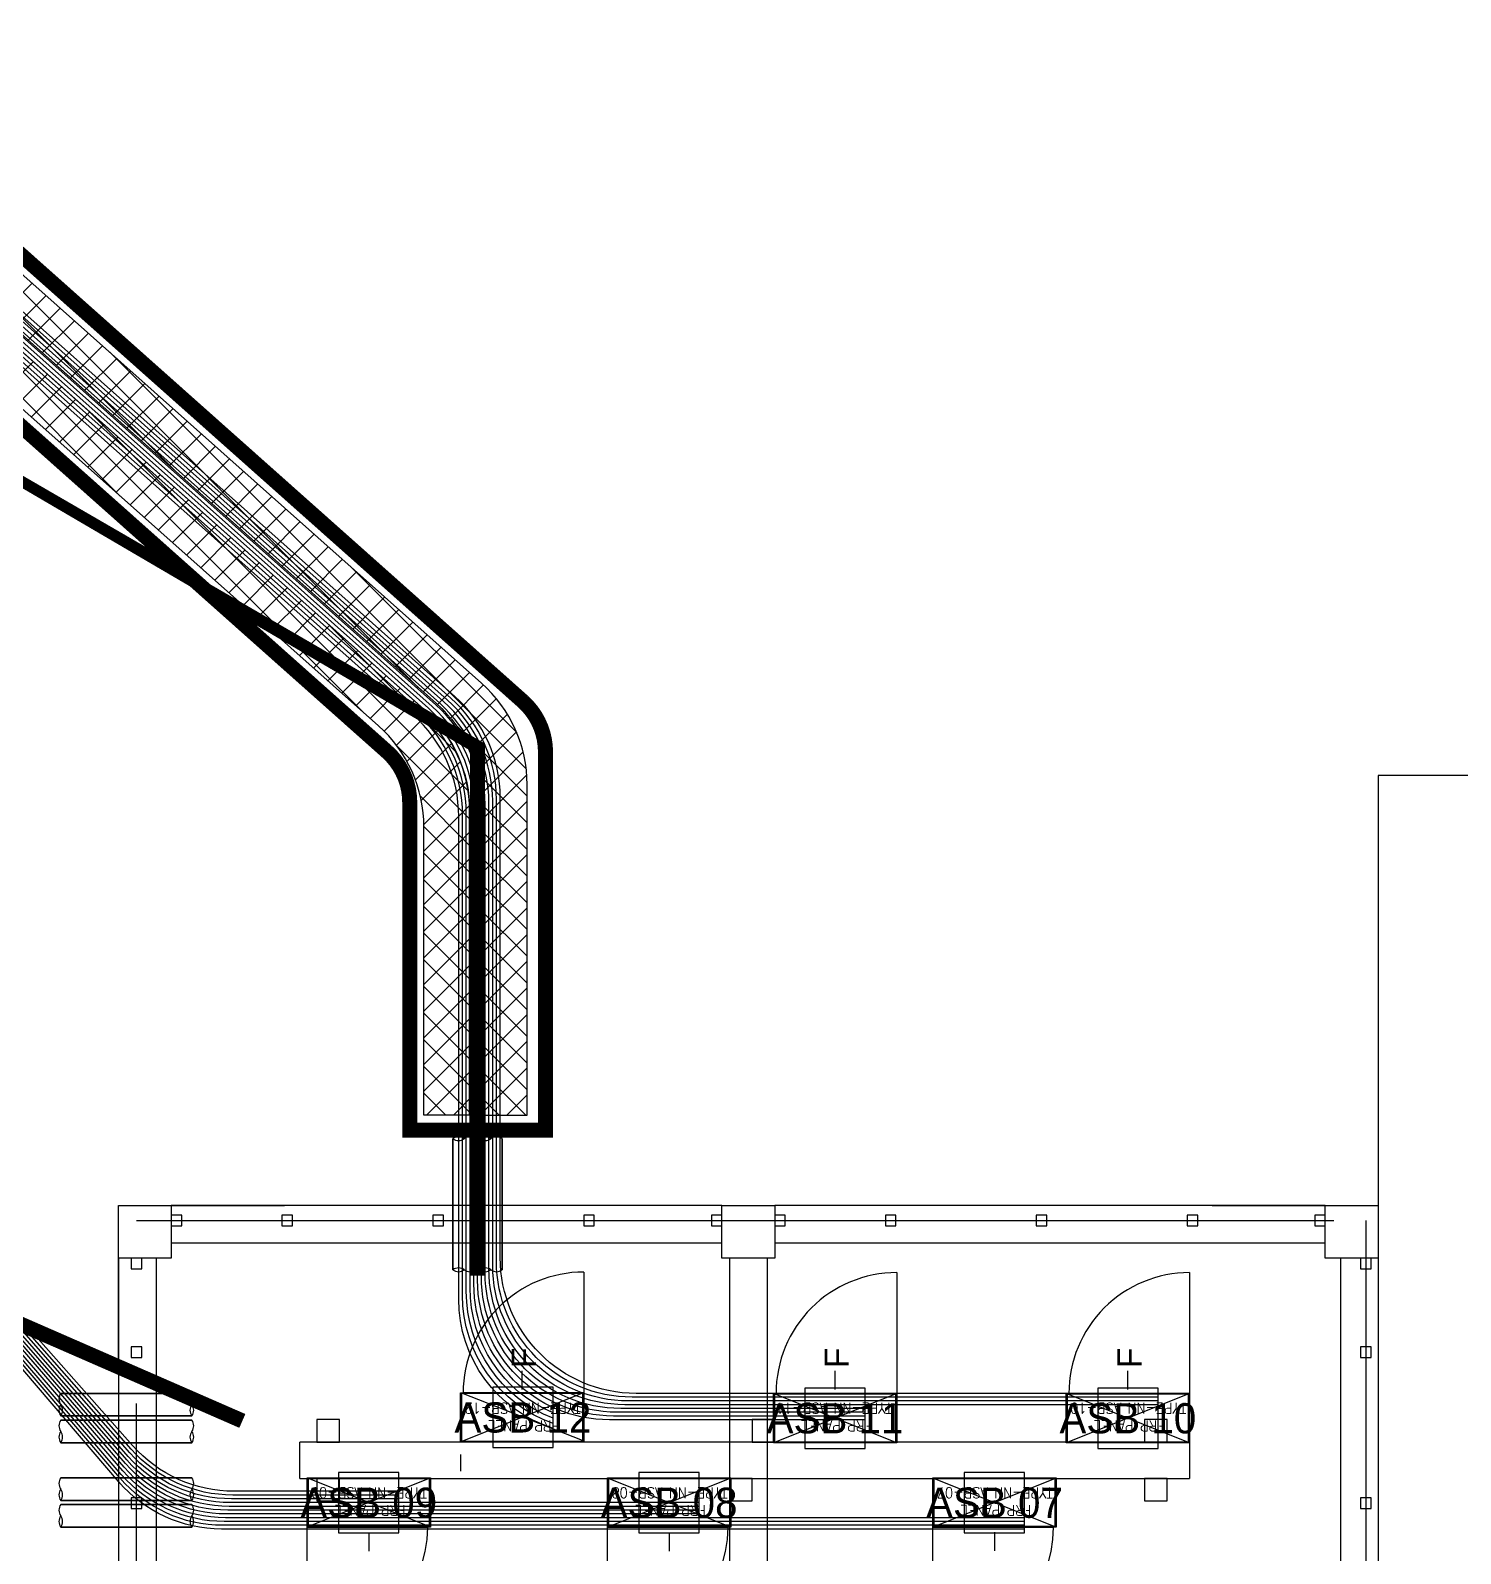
# Model space of a CAD drawing. Header units: metres. Extents: x 532250 to 532639, y 2673852 to 2674172.
# Drawn here: x 532432.44 to 532441.92, y 2674046.39 to 2674056.49 of the extents above; entities that cross this region are included whole.
import ezdxf
from ezdxf.enums import TextEntityAlignment as Align

# ---------------------------------------------------------------- set-up
doc = ezdxf.new("R2010")
doc.units = ezdxf.units.M
doc.header["$MEASUREMENT"] = 0
for name, pattern in [('DASHED', [0.75, 0.5, -0.25]), ('DASHED2', [0.375, 0.25, -0.125]), ('HIDDEN', [0.375, 0.25, -0.125]), ('PHANTOM', [63.50000000000001, 31.75, -6.35, 6.35, -6.35, 6.35, -6.35])]:
    doc.linetypes.add(name, pattern=pattern)
for name, color, linetype in [('1', 5, 'Continuous'), ('300mm Hume Pipe', 74, 'Continuous'), ('Excavation', 7, 'Continuous'), ('IDT', 7, 'Continuous'), ('LT Cable(AG) INV to LT Panel BL-04', 2, 'Continuous'), ('Trench (AC)-BL04', 14, 'Continuous')]:
    doc.layers.add(name, color=color, linetype=linetype)
doc.styles.add('Arial', font='arial.ttf')
doc.styles.add('RomanS', font='romans.shx')
doc.styles.get("Standard").update_dxf_attribs({"font": 'Adani Regular.ttf'})
doc.linetypes.add('FOUNDATION LAYOUT$0$FENCELINE1', pattern='A,6.35,-2.54,[133,ltypeshp.shx,S=2.54,R=0,X=-2.54,Y=0],-2.54,25.4', length=36.83)

# ---------------------------------------------------------------- blocks, each defined once
blk = doc.blocks.new('IDT')
at = {"layer": 'IDT', "color": 8, "linetype": 'PHANTOM', "ltscale": 0.25}
for p, q in [((33.78305947702646, 18.31032447560767), (33.78305947702646, 9.160324475607581)), ((25.63305947702636, 9.160324475607581), (25.63305947702636, 16.03532447560758)), ((33.78305947702646, 9.160324475607581), (25.63305947702636, 9.160324475607581))]:
    blk.add_line(p, q, dxfattribs=at)
at = {"layer": 'IDT', "color": 8}
for p, q in [((25.55203310577579, 9.410145771028397), (25.55203310577579, 12.06014577102826)), ((25.80203310577579, 9.410145771028397), (25.80203310577579, 12.06014577102826)), ((29.60203310577552, 9.410145771028397), (29.60203310577552, 12.06014577102826)), ((29.85203310577552, 9.410145771028397), (29.85203310577552, 12.06014577102826)), ((33.6520331057757, 9.410145771028397), (33.6520331057757, 12.06014577102826)), ((33.9020331057757, 9.410145771028397), (33.9020331057757, 12.06014577102826)), ((27.68603310577581, 11.1931585117926), (28.50403310577556, 11.1931585117926)), ((27.68603310577581, 10.86615851179261), (27.68603310577581, 11.1931585117926)), ((27.69503310577582, 10.86965851179264), (27.69503310577582, 11.18965851179257)), ((27.69503310577582, 11.18965851179257), (28.49503310577555, 11.18965851179257)), ((28.49503310577555, 11.18965851179257), (27.69503310577582, 10.86965851179264)), ((28.49503310577555, 10.86965851179264), (27.69503310577582, 11.18965851179257)), ((28.49503310577555, 11.18965851179257), (28.49503310577555, 10.86965851179264)), ((28.50403310577556, 11.1931585117926), (28.50403310577556, 10.86615851179261)), ((29.8430331057755, 11.19316355596482), (30.66103310577572, 11.19316355596482)), ((29.8430331057755, 10.86616355596482), (29.8430331057755, 11.19316355596482)), ((29.85203310577552, 10.86966355596462), (29.85203310577552, 11.18966355596478)), ((29.85203310577552, 11.18966355596478), (30.6520331057757, 11.18966355596478)), ((30.6520331057757, 11.18966355596478), (29.85203310577552, 10.86966355596462)), ((30.6520331057757, 10.86966355596462), (29.85203310577552, 11.18966355596478)), ((30.6520331057757, 11.18966355596478), (30.6520331057757, 10.86966355596462)), ((30.66103310577572, 11.19316355596482), (30.66103310577572, 10.86616355596482)), ((31.83392632624444, 11.19316355596482), (32.65192632624419, 11.19316355596482)), ((31.83392632624444, 10.86616355596482), (31.83392632624444, 11.19316355596482)), ((31.84292632624445, 10.86966355596462), (31.84292632624445, 11.18966355596478)), ((31.84292632624445, 11.18966355596478), (32.64292632624418, 11.18966355596478)), ((31.84292632624445, 10.86966355596462), (32.64292632624418, 11.18966355596478)), ((31.84292632624445, 11.18966355596478), (32.64292632624418, 10.86966355596485)), ((32.64292632624418, 11.18966355596478), (32.64292632624418, 10.86966355596485)), ((32.65192632624419, 11.19316355596482), (32.65192632624419, 10.86616355596482)), ((25.59805947702651, 11.06854747735485), (25.59805947702651, 10.99854747735469)), ((25.66805947702622, 11.06854747735485), (25.59805947702651, 11.06854747735485)), ((25.66805947702622, 10.99854747735469), (25.66805947702622, 11.06854747735485)), ((26.95103310577568, 11.01965851179273), (26.95103310577568, 10.86965851179264)), ((27.10103310577577, 11.01965851179273), (26.95103310577568, 11.01965851179273)), ((27.10103310577577, 10.86965851179264), (27.10103310577577, 11.01965851179273)), ((29.70203310577588, 11.01965851179273), (29.70203310577588, 10.86965851179264)), ((29.85203310577597, 11.01965851179273), (29.70203310577588, 11.01965851179273)), ((29.85203310577597, 10.86965851179264), (29.85203310577597, 11.01965851179273)), ((32.4369263262445, 11.0196585117925), (32.4369263262445, 10.86965851179264)), ((32.58692632624414, 11.0196585117925), (32.4369263262445, 11.0196585117925)), ((32.58692632624414, 10.86965851179264), (32.58692632624414, 11.0196585117925)), ((33.7480594770266, 11.06854747735485), (33.7480594770266, 10.99854747735469)), ((33.81805947702631, 11.06854747735485), (33.7480594770266, 11.06854747735485)), ((33.81805947702631, 10.99854747735469), (33.81805947702631, 11.06854747735485)), ((25.59805947702651, 10.99854747735469), (25.66805947702622, 10.99854747735469)), ((33.7480594770266, 10.99854747735469), (33.81805947702631, 10.99854747735469)), ((32.69924909500176, 10.86966355596462), (26.80203310577579, 10.86965851179286)), ((26.95103310577568, 10.86965851179264), (27.10103310577577, 10.86965851179264)), ((28.50403310577556, 10.86615851179261), (27.68603310577581, 10.86615851179261)), ((28.49503310577555, 10.86965851179264), (27.69503310577582, 10.86965851179264)), ((29.70203310577588, 10.86965851179264), (29.85203310577597, 10.86965851179264)), ((30.66103310577572, 10.86616355596482), (29.8430331057755, 10.86616355596482)), ((30.6520331057757, 10.86966355596462), (29.85203310577552, 10.86966355596462)), ((31.63518662643108, 10.71242244929829), (31.63518662643108, 10.8226436008905)), ((32.65192632624419, 10.86616355596482), (31.83392632624444, 10.86616355596482)), ((32.64292632624418, 10.86966355596485), (31.84292632624445, 10.86966355596462)), ((32.4369263262445, 10.86965851179264), (32.58692632624414, 10.86965851179264)), ((32.69925243467858, 10.86966355596758), (32.69925243467858, 10.62966355685978)), ((26.80203310577579, 10.6331585126876), (27.62003310577555, 10.6331585126876)), ((26.80203310577579, 10.3061585126876), (26.80203310577579, 10.6331585126876)), ((26.80203310577579, 10.62966355685978), (32.69924909500176, 10.62966355685978)), ((26.81103310577581, 10.30965851268763), (26.81103310577581, 10.62965851268757)), ((26.81103310577581, 10.62965851268757), (27.61103310577553, 10.62965851268757)), ((27.61103310577553, 10.62965851268757), (26.81103310577581, 10.30965851268763)), ((27.61103310577553, 10.30965851268763), (26.81103310577581, 10.62965851268757)), ((26.95103310577568, 10.62965851268757), (26.95103310577568, 10.6296585126878)), ((26.95103310577568, 10.62965851268757), (26.95103310577568, 10.47965851268748)), ((27.10103310577577, 10.62965851268757), (26.95103310577568, 10.62965851268757)), ((27.10103310577577, 10.47965851268748), (27.10103310577577, 10.62965851268757)), ((27.61103310577553, 10.62965851268757), (27.61103310577553, 10.30965851268763)), ((27.62003310577555, 10.6331585126876), (27.62003310577555, 10.3061585126876)), ((28.7430331057756, 10.6331585126876), (29.56103310577581, 10.6331585126876)), ((28.7430331057756, 10.3061585126876), (28.7430331057756, 10.6331585126876)), ((28.75203310577561, 10.30965851268763), (28.75203310577561, 10.62965851268757)), ((28.75203310577561, 10.62965851268757), (29.55203310577579, 10.62965851268757)), ((29.55203310577579, 10.62965851268757), (28.75203310577561, 10.30965851268763)), ((29.55203310577579, 10.30965851268763), (28.75203310577561, 10.62965851268757)), ((29.55203310577579, 10.62965851268757), (29.55203310577579, 10.30965851268763)), ((29.55203310577579, 10.62965851268757), (29.55203310577579, 10.47965851268748)), ((29.70203310577588, 10.62965851268757), (29.55203310577579, 10.62965851268757)), ((29.56103310577581, 10.6331585126876), (29.56103310577581, 10.3061585126876)), ((29.70203310577588, 10.47965851268748), (29.70203310577588, 10.62965851268757)), ((30.81703310577566, 10.62928158855436), (31.63503310577542, 10.62928158855436)), ((30.81703310577566, 10.30228158855437), (30.81703310577566, 10.62928158855436)), ((30.82603310577568, 10.3057815885544), (30.82603310577568, 10.62578158855433)), ((30.82603310577568, 10.62578158855433), (31.62603310577586, 10.62578158855433)), ((30.82603310577568, 10.3057815885544), (31.62603310577586, 10.62578158855433)), ((30.82603310577568, 10.61801765194389), (31.62603310577586, 10.3057815885544)), ((31.62603310577586, 10.62578158855433), (31.62603310577586, 10.3057815885544)), ((31.63503310577542, 10.62928158855436), (31.63503310577542, 10.30228158855437)), ((32.4369263262445, 10.62965851268757), (32.4369263262445, 10.47965851268748)), ((32.58692632624414, 10.62965851268757), (32.4369263262445, 10.62965851268757)), ((32.58692632624414, 10.47965851268748), (32.58692632624414, 10.62965851268757)), ((26.95103310577568, 10.47965851268748), (27.10103310577577, 10.47965851268748)), ((29.55203310577579, 10.47965851268748), (29.70203310577588, 10.47965851268748)), ((32.4369263262445, 10.47965851268748), (32.58692632624414, 10.47965851268748)), ((27.62003310577555, 10.3061585126876), (26.80203310577579, 10.3061585126876)), ((27.61103310577553, 10.30965851268763), (26.81103310577581, 10.30965851268763)), ((29.56103310577581, 10.3061585126876), (28.7430331057756, 10.3061585126876)), ((29.55203310577579, 10.30965851268763), (28.75203310577561, 10.30965851268763)), ((31.63503310577542, 10.30228158855437), (30.81703310577566, 10.30228158855437)), ((31.62603310577586, 10.3057815885544), (30.82603310577568, 10.3057815885544)), ((25.59805947702651, 10.06854747735485), (25.59805947702651, 9.998547477354691)), ((25.66805947702622, 10.06854747735485), (25.59805947702651, 10.06854747735485)), ((25.59805947702651, 9.998547477354691), (25.66805947702622, 9.998547477354691)), ((25.66805947702622, 9.998547477354691), (25.66805947702622, 10.06854747735485)), ((33.7480594770266, 10.06854747735485), (33.7480594770266, 9.998547477354691)), ((33.81805947702631, 10.06854747735485), (33.7480594770266, 10.06854747735485)), ((33.7480594770266, 9.998547477354691), (33.81805947702631, 9.998547477354691)), ((33.81805947702631, 9.998547477354691), (33.81805947702631, 10.06854747735485)), ((25.55203310577579, 9.06014577102826), (25.55203310577579, 9.410145771028397)), ((25.55203310577579, 9.410145771028397), (25.9020331057757, 9.410145771028397)), ((25.59805947702651, 9.480145771028333), (25.59805947702651, 9.410145771028397)), ((25.66805947702622, 9.480145771028333), (25.59805947702651, 9.480145771028333)), ((25.59805947702651, 9.410145771028397), (25.66805947702622, 9.410145771028397)), ((25.66805947702622, 9.410145771028397), (25.66805947702622, 9.480145771028333)), ((25.9020331057757, 9.410145771028397), (25.9020331057757, 9.06014577102826)), ((29.55203310577579, 9.06014577102826), (29.55203310577579, 9.410145771028397)), ((29.55203310577579, 9.410145771028397), (29.9020331057757, 9.410145771028397)), ((29.9020331057757, 9.410145771028397), (29.9020331057757, 9.06014577102826)), ((33.55203310577579, 9.06014577102826), (33.55203310577579, 9.410145771028397)), ((33.55203310577579, 9.410145771028397), (33.9020331057757, 9.410145771028397)), ((33.7480594770266, 9.480145771028333), (33.7480594770266, 9.410145771028397)), ((33.81805947702631, 9.480145771028333), (33.7480594770266, 9.480145771028333)), ((33.7480594770266, 9.410145771028397), (33.81805947702631, 9.410145771028397)), ((33.81805947702631, 9.410145771028397), (33.81805947702631, 9.480145771028333)), ((33.9020331057757, 9.410145771028397), (33.9020331057757, 9.06014577102826)), ((25.9020331057757, 9.31014577102826), (29.55203310577579, 9.31014577102826)), ((29.9020331057757, 9.31014577102826), (33.55203310577579, 9.31014577102826)), ((25.9020331057757, 9.195324475607663), (25.9020331057757, 9.1253244756075)), ((25.97203310577586, 9.195324475607663), (25.9020331057757, 9.195324475607663)), ((25.97203310577586, 9.1253244756075), (25.97203310577586, 9.195324475607663)), ((26.7480594770266, 9.195324475607663), (26.7480594770266, 9.1253244756075)), ((26.81805947702631, 9.195324475607663), (26.7480594770266, 9.195324475607663)), ((26.81805947702631, 9.1253244756075), (26.81805947702631, 9.195324475607663)), ((27.7480594770266, 9.195324475607663), (27.7480594770266, 9.1253244756075)), ((27.81805947702631, 9.195324475607663), (27.7480594770266, 9.195324475607663)), ((27.81805947702631, 9.1253244756075), (27.81805947702631, 9.195324475607663)), ((28.7480594770266, 9.195324475607663), (28.7480594770266, 9.1253244756075)), ((28.81805947702631, 9.195324475607663), (28.7480594770266, 9.195324475607663)), ((28.81805947702631, 9.1253244756075), (28.81805947702631, 9.195324475607663)), ((29.48220577756118, 9.195324475607663), (29.48220577756118, 9.1253244756075)), ((29.55220577756089, 9.195324475607663), (29.48220577756118, 9.195324475607663)), ((29.55220577756089, 9.1253244756075), (29.55220577756089, 9.195324475607663)), ((29.9020331057757, 9.195324475607663), (29.9020331057757, 9.1253244756075)), ((29.97203310577586, 9.195324475607663), (29.9020331057757, 9.195324475607663)), ((29.97203310577586, 9.1253244756075), (29.97203310577586, 9.195324475607663)), ((30.7480594770266, 9.195324475607663), (30.7480594770266, 9.1253244756075)), ((30.81805947702631, 9.195324475607663), (30.7480594770266, 9.195324475607663)), ((30.81805947702631, 9.1253244756075), (30.81805947702631, 9.195324475607663)), ((31.7480594770266, 9.195324475607663), (31.7480594770266, 9.1253244756075)), ((31.81805947702631, 9.195324475607663), (31.7480594770266, 9.195324475607663)), ((31.81805947702631, 9.1253244756075), (31.81805947702631, 9.195324475607663)), ((32.7480594770266, 9.195324475607663), (32.7480594770266, 9.1253244756075)), ((32.81805947702631, 9.195324475607663), (32.7480594770266, 9.195324475607663)), ((32.81805947702631, 9.1253244756075), (32.81805947702631, 9.195324475607663)), ((33.48203310577563, 9.195324475607663), (33.48203310577563, 9.1253244756075)), ((33.55203310577579, 9.195324475607663), (33.48203310577563, 9.195324475607663)), ((33.55203310577579, 9.1253244756075), (33.55203310577579, 9.195324475607663)), ((25.9020331057757, 9.1253244756075), (25.97203310577586, 9.1253244756075)), ((26.7480594770266, 9.1253244756075), (26.81805947702631, 9.1253244756075)), ((27.7480594770266, 9.1253244756075), (27.81805947702631, 9.1253244756075)), ((28.7480594770266, 9.1253244756075), (28.81805947702631, 9.1253244756075)), ((29.48220577756118, 9.1253244756075), (29.55220577756089, 9.1253244756075)), ((29.9020331057757, 9.1253244756075), (29.97203310577586, 9.1253244756075)), ((30.7480594770266, 9.1253244756075), (30.81805947702631, 9.1253244756075)), ((31.7480594770266, 9.1253244756075), (31.81805947702631, 9.1253244756075)), ((32.7480594770266, 9.1253244756075), (32.81805947702631, 9.1253244756075)), ((33.48203310577563, 9.1253244756075), (33.55203310577579, 9.1253244756075)), ((25.9020331057757, 9.06014577102826), (25.55203310577579, 9.06014577102826)), ((25.9020331057757, 9.06014577102826), (29.55203310577579, 9.06014577102826)), ((29.9020331057757, 9.06014577102826), (29.55203310577579, 9.06014577102826)), ((29.9020331057757, 9.06014577102826), (33.55203310577579, 9.06014577102826)), ((33.9020331057757, 9.06014577102826), (33.55203310577579, 9.06014577102826))]:
    blk.add_line(p, q, dxfattribs=at)
at = {"layer": 'IDT', "color": 8, "linetype": 'DASHED', "ltscale": 5}
for p, q in [((28.50403310577556, 11.99315851179233), (28.50403310577556, 11.1931585117926)), ((30.66103310577617, 11.99316355596432), (30.66103310577617, 11.19316355596482)), ((32.65192632624419, 11.99316355596454), (32.65192632624419, 11.19316355596482)), ((28.46019748933739, 11.1931585117926), (27.70403310577584, 11.1931585117926)), ((28.50403310577556, 11.1931585117926), (28.46019748933739, 11.1931585117926)), ((30.61719748933754, 11.19316355596482), (29.86103310577644, 11.19316355596482)), ((30.66103310577617, 11.19316355596482), (30.61719748933754, 11.19316355596482)), ((32.60809070980602, 11.19316355596482), (31.85192632624447, 11.19316355596482)), ((32.65192632624419, 11.19316355596482), (32.60809070980602, 11.19316355596482)), ((26.80203310577579, 9.506158512688103), (26.80203310577579, 10.3061585126876)), ((26.80203310577579, 10.3061585126876), (26.84586872221396, 10.3061585126876)), ((26.84586872221396, 10.3061585126876), (27.60203310577552, 10.3061585126876)), ((28.7430331057756, 9.506158512688103), (28.7430331057756, 10.3061585126876)), ((28.7430331057756, 10.3061585126876), (28.78686872221377, 10.3061585126876)), ((28.78686872221377, 10.3061585126876), (29.54303310577532, 10.3061585126876)), ((30.81703310577566, 9.502281588554638), (30.81703310577566, 10.30228158855437)), ((30.81703310577566, 10.30228158855437), (30.86086872221384, 10.30228158855437)), ((30.86086872221384, 10.30228158855437), (31.61703310577539, 10.30228158855437))]:
    blk.add_line(p, q, dxfattribs=at)
at = {"layer": 'IDT', "color": 7}
for p, q in [((28.09503310577546, 11.27669120714529), (28.09503310577546, 11.34921367546428)), ((30.25203310577561, 11.28019625131731), (30.25203310577561, 11.35271871963653)), ((32.24292632624409, 11.28019625131731), (32.24292632624409, 11.35271871963653)), ((28.09503310577546, 11.22553543595552), (28.09503310577546, 11.27669120714529)), ((30.25203310577561, 11.22904048012754), (30.25203310577561, 11.28019625131731)), ((32.24292632624409, 11.22904048012776), (32.24292632624409, 11.28019625131731)), ((27.68603310577581, 11.1931585117926), (28.50403310577556, 11.1931585117926)), ((27.68603310577581, 10.86615851179261), (27.68603310577581, 11.1931585117926)), ((28.50403310577556, 11.1931585117926), (28.50403310577556, 10.86615851179261)), ((29.8430331057755, 11.19316355596482), (30.66103310577572, 11.19316355596482)), ((29.8430331057755, 10.86616355596482), (29.8430331057755, 11.19316355596482)), ((30.66103310577572, 11.19316355596482), (30.66103310577572, 10.86616355596482)), ((31.83392632624444, 11.19316355596482), (32.65192632624419, 11.19316355596482)), ((31.83392632624444, 10.86616355596482), (31.83392632624444, 11.19316355596482)), ((32.65192632624419, 11.19316355596482), (32.65192632624419, 10.86616355596482)), ((28.50403310577556, 10.86615851179261), (27.68603310577581, 10.86615851179261)), ((30.66103310577572, 10.86616355596482), (29.8430331057755, 10.86616355596482)), ((32.65192632624419, 10.86616355596482), (31.83392632624444, 10.86616355596482)), ((26.80203310577579, 10.6331585126876), (27.62003310577555, 10.6331585126876)), ((26.80203310577579, 10.3061585126876), (26.80203310577579, 10.6331585126876)), ((27.62003310577555, 10.6331585126876), (27.62003310577555, 10.3061585126876)), ((28.7430331057756, 10.6331585126876), (29.56103310577581, 10.6331585126876)), ((28.7430331057756, 10.3061585126876), (28.7430331057756, 10.6331585126876)), ((29.56103310577581, 10.6331585126876), (29.56103310577581, 10.3061585126876)), ((30.81703310577566, 10.62928158855436), (31.63503310577542, 10.62928158855436)), ((30.81703310577566, 10.30228158855437), (30.81703310577566, 10.62928158855436)), ((31.63503310577542, 10.62928158855436), (31.63503310577542, 10.30228158855437)), ((27.62003310577555, 10.3061585126876), (26.80203310577579, 10.3061585126876)), ((29.56103310577581, 10.3061585126876), (28.7430331057756, 10.3061585126876)), ((31.63503310577542, 10.30228158855437), (30.81703310577566, 10.30228158855437)), ((27.21103310577544, 10.28055006587385), (27.21103310577544, 10.22939429468408)), ((27.21103310577544, 10.22939429468408), (27.21103310577544, 10.15687182636486)), ((29.1520331057757, 10.28055006587385), (29.1520331057757, 10.22939429468408)), ((29.1520331057757, 10.22939429468408), (29.1520331057757, 10.15687182636486)), ((31.22603310577577, 10.28055511004584), (31.22603310577577, 10.22939933885607)), ((31.22603310577577, 10.22939933885607), (31.22603310577577, 10.15687687053685))]:
    blk.add_line(p, q, dxfattribs=at)
at = {"layer": 'IDT', "color": 124}
for p, q in [((34.28454869628402, 11.19321100944774), (33.41546722306956, 11.19321100944774)), ((33.41546722306956, 11.19321100944774), (34.28454869628402, 11.19321100944774)), ((33.41546722306956, 11.04321100944787), (34.28454869628402, 11.04321100944787)), ((34.28454869628402, 11.04321100944787), (33.41546722306956, 11.04321100944787)), ((34.28454869628584, 11.01616355596605), (33.41546722307137, 11.01616355596605)), ((33.41546722307137, 11.01616355596605), (34.28454869628584, 11.01616355596605)), ((33.41546722307137, 10.86616355596618), (34.28454869628584, 10.86616355596618)), ((34.28454869628584, 10.86616355596618), (33.41546722307137, 10.86616355596618)), ((34.28454869628402, 10.63321101034273), (33.41546722306956, 10.63321101034273)), ((33.41546722306956, 10.63321101034273), (34.28454869628402, 10.63321101034273)), ((33.41546722306956, 10.48321101034287), (34.28454869628402, 10.48321101034287)), ((34.28454869628402, 10.48321101034287), (33.41546722306956, 10.48321101034287)), ((34.28454869628584, 10.45616355686104), (33.41546722307137, 10.45616355686104)), ((33.41546722307137, 10.45616355686104), (34.28454869628584, 10.45616355686104)), ((33.41546722307137, 10.30616355686118), (34.28454869628584, 10.30616355686118)), ((34.28454869628584, 10.30616355686118), (33.41546722307137, 10.30616355686118)), ((31.3578251571378, 9.487376799342314), (31.3578251571378, 8.61829532612785)), ((31.3578251571378, 8.61829532612785), (31.3578251571378, 9.487376799342314)), ((31.50782515713789, 8.61829532612785), (31.50782515713789, 9.487376799342314)), ((31.50782515713789, 9.487376799342314), (31.50782515713789, 8.61829532612785)), ((31.53487261061926, 9.487376799344133), (31.53487261061926, 8.618295326129669)), ((31.53487261061926, 8.618295326129669), (31.53487261061926, 9.487376799344133)), ((31.68487261061935, 8.618295326129669), (31.68487261061935, 9.487376799344133)), ((31.68487261061935, 9.487376799344133), (31.68487261061935, 8.618295326129669))]:
    blk.add_line(p, q, dxfattribs=at)
at = {"layer": 'IDT', "color": 8, "linetype": 'HIDDEN', "ltscale": 2.5}
blk.add_line((26.80203310577579, 10.62966355685978), (26.80203292904551, 10.86965851179264), dxfattribs=at)
at = {"layer": 'IDT', "color": 8, "linetype": 'DASHED2', "ltscale": 5}
for p, q in [((25.55203310577579, 9.06014577102826), (25.55203310577579, 10.1601457710284)), ((33.9020331057757, 10.1601457710284), (33.9020331057757, 9.06014577102826)), ((26.6520331057757, 9.06014577102826), (25.55203310577579, 9.06014577102826)), ((33.9020331057757, 9.06014577102826), (32.80203310577579, 9.06014577102826))]:
    blk.add_line(p, q, dxfattribs=at)
at = {"layer": 'IDT', "color": 7, "linetype": 'FOUNDATION LAYOUT$0$FENCELINE1', "ltscale": 0.01}
blk.add_lwpolyline([(19.91065726106834, 22.48539390819508), (11.80103310577559, 22.48539390819508), (11.80103310577559, 6.210393908265019), (19.73137271900467, 6.210393908225001), (25.55203310577579, 6.210393908225001), (25.55203310577579, 9.06014577102826)], dxfattribs=at)
at = {"layer": 'IDT', "color": 8, "linetype": 'DASHED', "ltscale": 5}
for centre, start, end in [((28.50403310577556, 11.1931585117926), 90, 180), ((30.66103310577617, 11.19316355596482), 90, 180), ((32.65192632624419, 11.19316355596482), 90, 180), ((26.80203310577579, 10.3061585126876), 270, 0), ((28.7430331057756, 10.3061585126876), 270, 0), ((30.81703310577566, 10.30228158855437), 270, 0)]:
    blk.add_arc(centre, 0.7999999999996508, start, end, dxfattribs=at)
at = {"layer": 'IDT', "color": 124}
for centre, radius, start, end in [((33.46528137758176, 11.15571100944828), 0.06235142331725626, 143.0276363458421, 216.9723636541578), ((33.46528137758449, 11.0807110094471), 0.06235142331974031, 143.0276363562435, 216.9723636280808), ((33.36565306855007, 11.15571100944715), 0.06235142332423081, 323.0276363719184, 36.97236362808165), ((34.33436285080396, 11.15571100944715), 0.06235142332423081, 143.0276363719183, 216.9723636280808), ((34.23473454177227, 11.15571100944828), 0.06235142331725626, 323.0276363458421, 36.9723636541579), ((34.23473454176909, 11.0807110094471), 0.06235142331974031, 323.0276363719184, 36.9723636437565), ((33.46528137758358, 10.97866355596659), 0.06235142331725626, 143.0276363458421, 216.9723636541578), ((33.36565306855189, 10.97866355596545), 0.06235142332423081, 323.0276363719184, 36.97236362808165), ((34.33436285080577, 10.97866355596545), 0.06235142332423081, 143.0276363719183, 216.9723636280808), ((34.23473454177409, 10.97866355596659), 0.06235142331725626, 323.0276363458421, 36.9723636541579), ((33.46528137758631, 10.90366355596541), 0.06235142331974031, 143.0276363562435, 216.9723636280808), ((34.23473454177091, 10.90366355596541), 0.06235142331974031, 323.0276363719184, 36.9723636437565), ((33.46528137758176, 10.59571101034328), 0.06235142331725626, 143.0276363458421, 216.9723636541578), ((33.36565306855007, 10.59571101034214), 0.06235142332423081, 323.0276363719184, 36.97236362808165), ((34.33436285080396, 10.59571101034214), 0.06235142332423081, 143.0276363719183, 216.9723636280808), ((34.23473454177227, 10.59571101034328), 0.06235142331725626, 323.0276363458421, 36.9723636541579), ((33.46528137758449, 10.5207110103421), 0.06235142331974031, 143.0276363562435, 216.9723636280808), ((34.23473454176909, 10.5207110103421), 0.06235142331974031, 323.0276363719184, 36.9723636437565), ((33.46528137758358, 10.41866355686159), 0.06235142331725626, 143.0276363458421, 216.9723636541578), ((33.36565306855189, 10.41866355686045), 0.06235142332423081, 323.0276363719184, 36.97236362808165), ((34.33436285080577, 10.41866355686045), 0.06235142332423081, 143.0276363719183, 216.9723636280808), ((34.23473454177409, 10.41866355686159), 0.06235142331725626, 323.0276363458421, 36.9723636541579), ((33.46528137758631, 10.34366355686041), 0.06235142331974031, 143.0276363562435, 216.9723636280808), ((34.23473454177091, 10.34366355686041), 0.06235142331974031, 323.0276363719184, 36.9723636437565), ((31.39532515713725, 9.43756264482738), 0.06235142331974176, 53.02763635368521, 126.9723636463148), ((31.47032515713798, 9.437562644830336), 0.06235142331725626, 53.02763635368521, 126.9723636463148), ((31.57237261061871, 9.4375626448292), 0.06235142331974176, 53.02763635368521, 126.9723636463148), ((31.6473726106199, 9.437562644832155), 0.06235142331725626, 53.02763635368521, 126.9723636463148), ((31.47032515713707, 9.537190953862023), 0.06235142332423227, 233.0276363536852, 306.9723636463148), ((31.64737261061853, 9.537190953863842), 0.06235142332423227, 233.0276363536852, 306.9723636463148), ((31.39532515713725, 8.668109480642784), 0.06235142331974176, 233.0276363536852, 306.9723636463148), ((31.47032515713707, 8.568481171608141), 0.06235142332423227, 53.02763635368521, 126.9723636463148), ((31.47032515713798, 8.668109480639828), 0.06235142331725626, 233.0276363536852, 306.9723636463148), ((31.57237261061871, 8.668109480644603), 0.06235142331974176, 233.0276363536852, 306.9723636463148), ((31.64737261061853, 8.56848117160996), 0.06235142332423227, 53.02763635368521, 126.9723636463148), ((31.6473726106199, 8.668109480641647), 0.06235142331725626, 233.0276363536852, 306.9723636463148)]:
    blk.add_arc(centre, radius, start, end, dxfattribs=at)
at = {"layer": 'IDT', "color": 7, "style": 'RomanS', "width": 0.9}
for s, p in [('FRP PANEL', (27.85184958396192, 11.04685574733401)), ('FRP PANEL', (30.00884958396207, 11.04686079150599)), ('FRP PANEL', (31.99974280443055, 11.04686079150622)), ('TYPE-NN ASB-07', (27.7076995839623, 10.93018908066722)), ('TYPE-NN ASB-08', (29.86469958396199, 10.93019412483943)), ('TYPE-NN ASB-09', (31.85709280443078, 10.93019412483943)), ('FRP PANEL', (26.96784958396191, 10.486855748229)), ('FRP PANEL', (28.90884958396217, 10.486855748229)), ('FRP PANEL', (30.98284958396223, 10.48686079240099)), ('TYPE-NN ASB-10', (26.82369958396228, 10.37018908156222)), ('TYPE-NN ASB-11', (28.7736995839621, 10.37018908156222)), ('TYPE-NN ASB-12', (30.83869958396215, 10.37019412573443))]:
    blk.add_text(s, height=0.07, dxfattribs=at).set_placement(p)
at = {"layer": 'IDT', "color": 7, "style": 'Arial'}
for p in [(27.11984584907739, 10.13972772747468), (29.06084584907765, 10.13972772747468), (31.13484584907772, 10.13973277164666)]:
    blk.add_text('F', height=0.16, rotation=270, dxfattribs=at).set_placement(p)
blk = doc.blocks.new('ASB')
at = {"layer": '1', "color": 5}
blk.add_lwpolyline([(-0.2, -0.2), (0.2, -0.2), (0.2, 0.2), (-0.2, 0.2)], close=True, dxfattribs=at)
at = {"layer": '1', "color": 7}
blk.add_attdef('ID', text='', height=0.2, dxfattribs=at).set_placement((0, 0), align=Align.MIDDLE_CENTER)

msp = doc.modelspace()

# ---------------------------------------------------------------- hatches: boundary and pattern name
at = {"layer": '300mm Hume Pipe'}
h = msp.add_hatch(dxfattribs=at)
h.set_pattern_fill('ANSI37', color=74)
h.set_pattern_definition([(45, (-393.6039999999339, -0.001999999862164259), (-0.08838834764831845, 0.08838834764831845), []), (135, (-393.6039999999339, -0.001999999862164259), (-0.08838834764831845, -0.08838834764831843), [])])
edge = h.paths.add_edge_path()
edge.add_line((532435.4342895742, 2674049.296708546), (532435.734289574, 2674049.296708546))
edge.add_line((532435.734289574, 2674049.296708546), (532435.734289574, 2674051.487289007))
edge.add_arc((532434.8342895738, 2674051.487289008), 0.9000000001396984, 359.9999999703551, 408.3287436989939)
edge.add_line((532435.4326597068, 2674052.159563642), (532428.7185955842, 2674058.135537201))
edge.add_arc((532429.316965717, 2674058.807811836), 0.9000000002000091, 180, 228.3287437242394, ccw=False)
edge.add_line((532428.4169657169, 2674058.807811836), (532428.416965717, 2674060.314203433))
edge.add_line((532428.416965717, 2674060.314203433), (532428.1169657172, 2674060.314203433))
edge.add_line((532428.1169657172, 2674060.314203433), (532428.116965717, 2674058.673210654))
edge.add_arc((532429.0169657172, 2674058.673210654), 0.9000000001396984, 180, 228.3287437187034)
edge.add_line((532428.4185955842, 2674058.00093602), (532435.1326597071, 2674052.02496246))
edge.add_arc((532434.5342895741, 2674051.352687825), 0.9000000002774085, 0, 48.32874371870338, ccw=False)
edge.add_line((532435.4342895742, 2674051.352687825), (532435.4342895742, 2674049.296708546))
edge = h.paths.add_edge_path()
edge.add_line((532428.0329028456, 2674060.262976613), (532428.0329028455, 2674058.635494115))
edge.add_arc((532428.9329028457, 2674058.635494115), 0.9000000001396984, 180, 228.3287437187034)
edge.add_line((532428.3345327127, 2674057.96321948), (532435.0485968355, 2674051.987245921))
edge.add_arc((532434.4502267025, 2674051.314971286), 0.9000000002774085, 0, 48.32874371870338, ccw=False)
edge.add_line((532435.3502267026, 2674051.314971286), (532435.3502267026, 2674049.296708546))
edge.add_line((532435.3502267026, 2674049.296708546), (532435.0502267026, 2674049.296708546))
edge.add_line((532435.0502267026, 2674049.296708546), (532435.0502267025, 2674051.205169657))
edge.add_arc((532434.1502267022, 2674051.205169657), 0.9000000002561137, 0, 48.33614239118482)
edge.add_line((532434.7485100185, 2674051.877521554), (532428.0346195296, 2674057.851786938))
edge.add_arc((532428.6329028456, 2674058.524138836), 0.8999999999562208, 180, 228.336142402258, ccw=False)
edge.add_line((532427.7329028456, 2674058.524138836), (532427.7329028456, 2674060.314203433))
edge.add_line((532427.7329028456, 2674060.314203433), (532428.0329028456, 2674060.314203433))
edge.add_line((532428.0329028456, 2674060.314203433), (532428.0329028456, 2674060.262976613))

# ---------------------------------------------------------------- linework, layer by layer
at = {"layer": '300mm Hume Pipe', "color": 74}
for points in [[(532428.0329028456, 2674060.262976613), (532428.0329028455, 2674058.635494115, 0.2140562423256003), (532428.3345327127, 2674057.96321948), (532435.0485968355, 2674051.987245921, -0.2140562423092027), (532435.3502267026, 2674051.314971286), (532435.3502267026, 2674049.296708546), (532435.0502267026, 2674049.296708546), (532435.0502267025, 2674051.205169657, 0.2140900045463655), (532434.7485100185, 2674051.877521554), (532428.0346195296, 2674057.851786938, -0.2140900045615197), (532427.7329028456, 2674058.524138836), (532427.7329028456, 2674060.314203433), (532428.0329028456, 2674060.314203433), (532428.0329028456, 2674060.262976613)], [(532435.4342895742, 2674049.296708546), (532435.734289574, 2674049.296708546), (532435.734289574, 2674051.487289007, 0.2140562423100663), (532435.4326597068, 2674052.159563642), (532428.7185955842, 2674058.135537201, -0.2140562423329815), (532428.4169657169, 2674058.807811836), (532428.416965717, 2674060.314203433), (532428.1169657172, 2674060.314203433), (532428.116965717, 2674058.673210654, 0.2140562423301491), (532428.4185955842, 2674058.00093602), (532435.1326597071, 2674052.02496246, -0.2140562423100663), (532435.4342895742, 2674051.352687825)]]:
    msp.add_lwpolyline(points, format="xyb", close=True, dxfattribs=at)
at = {"layer": 'Excavation', "color": 3, "const_width": 0.1}
for points in [[(532433.8464020941, 2674047.269768927), (532432.0062826138, 2674048.073132983), (532425.0812843686, 2674048.073132983), (532425.0812843686, 2674060.414203433)], [(532435.4059354834, 2674048.232471424), (532435.4059354834, 2674051.736423512), (532428.0886116263, 2674058.251225982), (532428.0886116264, 2674060.414203433)]]:
    msp.add_lwpolyline(points, dxfattribs=at)
at = {"layer": 'LT Cable(AG) INV to LT Panel BL-04', "color": 2}
for points in [[(532434.8843580411, 2674046.778238401), (532433.7837639325, 2674046.778238401, -0.2151624988949397), (532433.1089640982, 2674047.082717466), (532432.2019728235, 2674048.110452221, 0.1032748659291951), (532431.8418711365, 2674048.185632983), (532426.0937843688, 2674048.185632983, -0.4142135623936106), (532425.1937843687, 2674049.085632983), (532425.1937843687, 2674060.370862782, -0.02139299530927985), (532425.1970765084, 2674060.447771906), (532425.2404922285, 2674060.953969552, 0.02139299530528766), (532425.2437843683, 2674061.030878676), (532425.2437843684, 2674163.090487811, 0.4142135623734262), (532424.3437843684, 2674163.990487811), (532317.197584518, 2674163.990487811, -0.414213562373095), (532316.297584518, 2674164.890487811), (532316.297584518, 2674165.225769276)], [(532434.8843580411, 2674046.803238401), (532433.7920036538, 2674046.803238401, -0.2147312547795336), (532433.1181866302, 2674047.106605667), (532432.2071922353, 2674048.135452221, 0.1032748659037654), (532431.8470905485, 2674048.210632983), (532426.1187843686, 2674048.210632983, -0.414213562373095), (532425.2187843686, 2674049.110632983), (532425.2187843686, 2674060.369792643, -0.02139299537587195), (532425.2220765083, 2674060.446701766), (532425.2654922286, 2674060.952899412, 0.02139299537685584), (532425.2687843683, 2674061.029808536), (532425.2687843683, 2674163.115487811, 0.414213562373095), (532424.3687843683, 2674164.015487811), (532414.373584518, 2674164.015487811, -0.414213562373095), (532413.473584518, 2674164.915487811), (532413.473584518, 2674165.225769276)], [(532436.8752512616, 2674046.728238401), (532433.7672563844, 2674046.728238401, -0.2160344713296541), (532433.0904754517, 2674047.034969854), (532432.1915339994, 2674048.060452221, 0.1032748659456602), (532431.8314323124, 2674048.135632983), (532426.0437843688, 2674048.135632983, -0.4142135623934891), (532425.1437843686, 2674049.035632983), (532425.1437843686, 2674060.373003061, -0.02139299535886178), (532425.1470765084, 2674060.449912185), (532425.1904922286, 2674060.956109831, 0.02139299535864674), (532425.1937843683, 2674061.033018955), (532425.1937843683, 2674133.040487811, 0.414213562373095), (532424.2937843683, 2674133.940487811), (532317.197584518, 2674133.940487811, -0.414213562373095), (532316.297584518, 2674134.840487811), (532316.297584518, 2674135.225769276)], [(532434.8843580411, 2674046.753238401), (532433.7755148506, 2674046.753238401, -0.2155968935960983), (532433.0997270556, 2674047.058838825), (532432.1967534114, 2674048.085452221, 0.1032748659374062), (532431.8366517244, 2674048.160632983), (532426.0687843688, 2674048.160632983, -0.4142135623935497), (532425.1687843687, 2674049.060632983), (532425.1687843687, 2674060.371932921, -0.02139299535886178), (532425.1720765084, 2674060.448842045), (532425.2154922286, 2674060.955039692, 0.02139299535864674), (532425.2187843684, 2674061.031948816), (532425.2187843684, 2674133.065487811, 0.414213562373095), (532424.3187843683, 2674133.965487811), (532414.373584518, 2674133.965487811, -0.414213562373095), (532413.473584518, 2674134.865487811), (532413.473584518, 2674135.225769276)], [(532436.8752512616, 2674046.678238401), (532433.7507112066, 2674046.678238401, -0.2169193075640591), (532433.0719283593, 2674046.987261374), (532432.1810951756, 2674048.010452222, 0.1032748659622984), (532431.8209934884, 2674048.085632984), (532425.9937843687, 2674048.085632983, -0.4142135623933694), (532425.0937843686, 2674048.985632983), (532425.0937843686, 2674060.375143339, -0.02139299540844348), (532425.0970765083, 2674060.452052464), (532425.1404922287, 2674060.95825011, 0.02139299541230105), (532425.1437843684, 2674061.035159234), (532425.1437843683, 2674110.490487811, 0.4142135623724179), (532424.2437843683, 2674111.390487811), (532317.197584518, 2674111.390487811, -0.414213562373095), (532316.297584518, 2674112.290487811), (532316.297584518, 2674112.725769276)], [(532436.8752512616, 2674046.703238401), (532433.7589885105, 2674046.703238401, -0.2164752649546951), (532433.0812092359, 2674047.011110666), (532432.1863145874, 2674048.035452222, 0.1032748659539574), (532431.8262129003, 2674048.110632984), (532426.0187843688, 2674048.110632983, -0.414213562393429), (532425.1187843686, 2674049.010632983), (532425.1187843686, 2674060.3740732, -0.02139299535886178), (532425.1220765084, 2674060.450982324), (532425.1654922286, 2674060.957179971, 0.02139299535864674), (532425.1687843683, 2674061.034089094), (532425.1687843683, 2674110.515487811, 0.414213562373095), (532424.2687843683, 2674111.415487811), (532414.373584518, 2674111.415487811, -0.414213562373095), (532413.473584518, 2674112.315487811), (532413.473584518, 2674112.725769276)], [(532439.0322512615, 2674046.628238401), (532433.7341282159, 2674046.628238401, -0.2178172749968657), (532433.0533224237, 2674046.939592945), (532432.1706563516, 2674047.960452221, 0.1032748659251984), (532431.8105546647, 2674048.035632983), (532425.9437843688, 2674048.035632983, -0.4142135623932508), (532425.0437843687, 2674048.935632983), (532425.0437843687, 2674060.377283619, -0.02139299535886178), (532425.0470765084, 2674060.454192743), (532425.0904922286, 2674060.960390389, 0.02139299535864674), (532425.0937843684, 2674061.037299513), (532425.0937843684, 2674087.940487811, 0.414213562373095), (532424.1937843683, 2674088.840487811), (532317.197584518, 2674088.840487811, -0.414213562373095), (532316.297584518, 2674089.740487811), (532316.297584518, 2674090.225769276)], [(532436.8752512616, 2674046.653238401), (532433.742424449, 2674046.653238401, -0.2173666329270636), (532433.0626327713, 2674046.963422095), (532432.1758757635, 2674047.985452221, 0.1032748659169098), (532431.8157740766, 2674048.060632983), (532425.9687843688, 2674048.060632983, -0.4142135623933099), (532425.0687843687, 2674048.960632983), (532425.0687843687, 2674060.37621348, -0.02139299530927985), (532425.0720765084, 2674060.453122604), (532425.1154922285, 2674060.95932025, 0.02139299530452547), (532425.1187843683, 2674061.036229374), (532425.1187843684, 2674087.965487811, 0.4142135623743203), (532424.2187843684, 2674088.865487811), (532381.981584518, 2674088.865487811, -0.414213562373095), (532381.081584518, 2674089.765487811), (532381.081584518, 2674090.225769276)], [(532439.0322512615, 2674046.603238401), (532433.7258224856, 2674046.603238401, -0.2182712683262629), (532433.043997268, 2674046.915774043), (532432.1654369397, 2674047.935452221, 0.1032748659335312), (532431.8053352527, 2674048.010632983), (532425.9187843688, 2674048.010632983, -0.414213562393192), (532425.0187843686, 2674048.910632983), (532425.0187843686, 2674060.378353759, -0.02139299535886178), (532425.0220765084, 2674060.455262883), (532425.0654922286, 2674060.961460529, 0.02139299535864674), (532425.0687843683, 2674061.038369653), (532425.0687843683, 2674065.415487811, 0.414213562373095), (532424.1687843683, 2674066.315487811), (532410.9767843684, 2674066.315487811, 0.414213562373095), (532410.0767843684, 2674065.415487811), (532410.0767843684, 2674059.715487811, -0.414213562373095), (532409.1767843683, 2674058.815487811), (532317.197584518, 2674058.815487811, -0.414213562373095), (532316.297584518, 2674059.715487811), (532316.297584518, 2674060.225769276)], [(532439.0322512615, 2674046.553238402), (532433.7091824451, 2674046.553238402, -0.2191894490344296), (532433.0253023388, 2674046.868167466), (532432.1549981157, 2674047.885452222, 0.1032748659503297), (532431.7948964287, 2674047.960632984), (532425.8687843687, 2674047.960632983, -0.4142135623930754), (532424.9687843686, 2674048.860632983), (532424.9687843686, 2674060.380494037, -0.02139299540844348), (532424.9720765083, 2674060.457403162), (532425.0154922287, 2674060.963600808, 0.02139299541725513), (532425.0187843684, 2674061.040509932), (532425.0187843683, 2674065.365487811, 0.4142135623665691), (532424.1187843683, 2674066.265487811), (532411.0267843684, 2674066.265487811, 0.414213562373095), (532410.1267843684, 2674065.365487811), (532410.1267843684, 2674037.165487811, -0.414213562373095), (532409.2267843684, 2674036.265487811), (532317.197584518, 2674036.265487811, -0.414213562373095), (532316.297584518, 2674037.165487811), (532316.297584518, 2674037.725769276)], [(532439.0322512615, 2674046.578238402), (532433.7175072357, 2674046.578238402, -0.218728647877491), (532433.0346572554, 2674046.891965509), (532432.1602175276, 2674047.910452222, 0.1032748659419083), (532431.8001158406, 2674047.985632984), (532425.8937843688, 2674047.985632983, -0.4142135623931337), (532424.9937843686, 2674048.885632983), (532424.9937843686, 2674060.379423898, -0.02139299535886178), (532424.9970765084, 2674060.456333022), (532425.0404922286, 2674060.962530668, 0.02139299535864674), (532425.0437843683, 2674061.039439792), (532425.0437843683, 2674065.390487811, 0.414213562373095), (532424.1437843683, 2674066.290487811), (532411.0017843684, 2674066.290487811, 0.414213562373095), (532410.1017843684, 2674065.390487811), (532410.1017843684, 2674037.190487811, -0.414213562373095), (532409.2017843684, 2674036.290487811), (532381.981584518, 2674036.290487811, -0.414213562373095), (532381.081584518, 2674037.190487811), (532381.081584518, 2674037.725769276)]]:
    msp.add_lwpolyline(points, format="xyb", dxfattribs=at)
at = {"layer": 'LT Cable(AG) INV to LT Panel BL-04', "color": 5}
for points in [[(532439.9162512616, 2674047.42745629), (532436.4309354834, 2674047.42745629, -0.4142135623503636), (532435.5309354834, 2674048.32745629), (532435.5309354834, 2674051.388770754, 0.2140186322185252), (532435.2294023167, 2674052.060959305), (532428.515144793, 2674058.038836239, -0.2140186322327757), (532428.2136116263, 2674058.711024791), (532428.2136116264, 2674060.3549097, -0.0288996156858555), (532428.2196149465, 2674060.458688003), (532428.2752810484, 2674060.938222825, 0.02889961570054691), (532428.2812843685, 2674061.042001128), (532428.2812843684, 2674162.852987811, -0.414213562373427), (532429.1812843684, 2674163.752987811), (532473.9809842181, 2674163.752987811, 0.414213562373095), (532474.8809842181, 2674164.652987811), (532474.8809842181, 2674165.225769276)], [(532439.9162512616, 2674047.45245629), (532436.4559354834, 2674047.45245629, -0.4142135623503636), (532435.5559354834, 2674048.35245629), (532435.5559354834, 2674051.399985359, 0.214018632209244), (532435.2544023168, 2674052.07217391), (532428.540144793, 2674058.050050845, -0.2140186322231835), (532428.2386116263, 2674058.722239397), (532428.2386116264, 2674060.353463511, -0.02889961568572617), (532428.2446149465, 2674060.457241815), (532428.3002810484, 2674060.936776636, 0.02889961570054713), (532428.3062843685, 2674061.040554939), (532428.3062843684, 2674162.827987811, -0.4142135623734271), (532429.2062843684, 2674163.727987811), (532571.156984218, 2674163.727987811, 0.414213562373095), (532572.0569842181, 2674164.627987811), (532572.0569842181, 2674165.225769276)], [(532439.9162512616, 2674047.377456291), (532436.3809354834, 2674047.377456291, -0.4142135623503636), (532435.4809354834, 2674048.277456291), (532435.4809354834, 2674051.366341543, 0.2140186322185252), (532435.1794023167, 2674052.038530095), (532428.4651447929, 2674058.016407029, -0.214018632232603), (532428.1636116263, 2674058.688595581), (532428.1636116264, 2674060.357802077, -0.02889961568610807), (532428.1696149465, 2674060.461580381), (532428.2252810483, 2674060.941115202, 0.02889961570066358), (532428.2312843684, 2674061.044893506), (532428.2312843683, 2674132.902987811, -0.4142135623735637), (532429.1312843683, 2674133.802987811), (532473.9809842181, 2674133.802987811, 0.414213562373095), (532474.8809842181, 2674134.702987811), (532474.8809842181, 2674135.225769276)], [(532439.9162512616, 2674047.402456291), (532436.4059354834, 2674047.402456291, -0.4142135623503636), (532435.5059354834, 2674048.30245629), (532435.5059354834, 2674051.377556148, 0.2140186322185252), (532435.2044023167, 2674052.0497447), (532428.490144793, 2674058.027621634, -0.2140186322326889), (532428.1886116263, 2674058.699810186), (532428.1886116264, 2674060.356355888, -0.02889961568598262), (532428.1946149465, 2674060.460134192), (532428.2502810484, 2674060.939669013, 0.0288996157006638), (532428.2562843685, 2674061.043447317), (532428.2562843683, 2674132.877987811, -0.4142135623735638), (532429.1562843684, 2674133.777987811), (532571.156984218, 2674133.777987811, 0.414213562373095), (532572.0569842181, 2674134.677987811), (532572.0569842181, 2674135.225769276)], [(532437.9752512615, 2674047.327456291), (532436.3309354834, 2674047.327456291, -0.4142135623503636), (532435.4309354834, 2674048.227456291), (532435.4309354834, 2674051.343912333, 0.2140186322185252), (532435.1294023168, 2674052.016100885), (532428.415144793, 2674057.993977819, -0.2140186322324344), (532428.1136116263, 2674058.666166371), (532428.1136116264, 2674060.360694455, -0.02889961568635341), (532428.1196149465, 2674060.464472758), (532428.1752810484, 2674060.944007579, 0.02889961570026357), (532428.1812843685, 2674061.047785883), (532428.1812843685, 2674110.452987811, -0.414213562373095), (532429.0812843685, 2674111.352987811), (532473.9809842181, 2674111.352987811, 0.414213562373095), (532474.8809842181, 2674112.252987811), (532474.8809842181, 2674112.725769276)], [(532437.9752512615, 2674047.352456291), (532436.3559354835, 2674047.352456291, -0.4142135623503636), (532435.4559354834, 2674048.252456291), (532435.4559354834, 2674051.355126938, 0.2140186322185252), (532435.1544023168, 2674052.02731549), (532428.440144793, 2674058.005192424, -0.2140186322325182), (532428.1386116263, 2674058.677380976), (532428.1386116265, 2674060.359248266, -0.02889961568623174), (532428.1446149466, 2674060.463026569), (532428.2002810484, 2674060.94256139, 0.02889961570026357), (532428.2062843685, 2674061.046339694), (532428.2062843685, 2674110.427987811, -0.414213562373095), (532429.1062843686, 2674111.327987811), (532571.156984218, 2674111.327987811, 0.414213562373095), (532572.0569842181, 2674112.227987811), (532572.0569842181, 2674112.725769276)], [(532435.9061633107, 2674047.323203961, -0.3015862789084595), (532435.3559354834, 2674048.152456291), (532435.3559354834, 2674051.310268518, 0.2140186322185252), (532435.0544023167, 2674051.98245707), (532428.3401447929, 2674057.960334004, -0.2140186322321887), (532428.0386116263, 2674058.632522556), (532428.0386116264, 2674060.36503302, -0.02889961568670842), (532428.0446149465, 2674060.468811324), (532428.1002810483, 2674060.948346145, 0.02889961570026357), (532428.1062843684, 2674061.052124449), (532428.1062843684, 2674088.027987811, -0.414213562373095), (532429.0062843685, 2674088.927987811), (532441.5889842181, 2674088.927987811, 0.414213562373095), (532442.4889842181, 2674089.827987811), (532442.4889842181, 2674090.225769276)], [(532437.9752512615, 2674047.277456291), (532436.2809354834, 2674047.277456291, -0.4142135623503636), (532435.3809354834, 2674048.177456291), (532435.3809354834, 2674051.321483123, 0.2140186322185252), (532435.0794023167, 2674051.993671675), (532428.365144793, 2674057.971548609, -0.2140186322322695), (532428.0636116263, 2674058.643737161), (532428.0636116264, 2674060.363586831, -0.02889961568659175), (532428.0696149465, 2674060.467365135), (532428.1252810484, 2674060.946899956, 0.02889961570026357), (532428.1312843685, 2674061.05067826), (532428.1312843685, 2674088.002987811, -0.414213562373095), (532429.0312843685, 2674088.902987811), (532506.3729842181, 2674088.902987811, 0.414213562373095), (532507.2729842181, 2674089.802987811), (532507.2729842181, 2674090.225769276)], [(532437.9752512615, 2674047.302456291), (532436.3059354834, 2674047.302456291, -0.4142135623503636), (532435.4059354834, 2674048.202456291), (532435.4059354834, 2674051.332697728, 0.2140186322185252), (532435.1044023167, 2674052.00488628), (532428.390144793, 2674057.982763214, -0.2140186322323515), (532428.0886116263, 2674058.654951766), (532428.0886116264, 2674060.362140643, -0.02889961568647352), (532428.0946149465, 2674060.465918947), (532428.1502810484, 2674060.945453768, 0.02889961570026357), (532428.1562843685, 2674061.049232071), (532428.1562843685, 2674087.977987811, -0.414213562373095), (532429.0562843685, 2674088.877987811), (532571.156984218, 2674088.877987811, 0.414213562373095), (532572.0569842181, 2674089.777987811), (532572.0569842181, 2674090.225769276)], [(532435.9061633109, 2674047.220426389, -0.3259988777103935), (532435.2809354834, 2674048.077456291), (532435.2809354834, 2674051.276624703, 0.2140186322185252), (532434.9794023167, 2674051.948813254), (532428.265144793, 2674057.926690189, -0.2140186322319514), (532427.9636116263, 2674058.59887874), (532427.9636116264, 2674060.369371586, -0.02889961568704855), (532427.9696149465, 2674060.47314989), (532428.0252810484, 2674060.952684711, 0.02889961570026357), (532428.0312843685, 2674061.056463014), (532428.0312843685, 2674065.602987811, -0.414213562373095), (532428.9312843685, 2674066.502987811), (532477.565284368, 2674066.502987811, -0.414213562373095), (532478.465284368, 2674065.602987811), (532478.465284368, 2674059.902987811, 0.414213562373095), (532479.365284368, 2674059.002987811), (532571.156984218, 2674059.002987811, 0.414213562373095), (532572.0569842181, 2674059.902987811), (532572.0569842181, 2674060.225769276)], [(532435.9061633107, 2674047.253847639, -0.3179111484360685), (532435.3059354834, 2674048.102456291), (532435.3059354834, 2674051.287839308, 0.2140186322185252), (532435.0044023168, 2674051.96002786), (532428.290144793, 2674057.937904794, -0.2140186322320295), (532427.9886116263, 2674058.610093345), (532427.9886116264, 2674060.367925398, -0.02889961568693676), (532427.9946149465, 2674060.471703701), (532428.0502810484, 2674060.951238522, 0.02889961570026357), (532428.0562843685, 2674061.055016826), (532428.0562843685, 2674065.577987811, -0.414213562373095), (532428.9562843685, 2674066.477987811), (532477.540284368, 2674066.477987811, -0.414213562373095), (532478.440284368, 2674065.577987811), (532478.440284368, 2674037.377987811, 0.414213562373095), (532479.340284368, 2674036.477987811), (532506.3729842181, 2674036.477987811, 0.414213562373095), (532507.2729842181, 2674037.377987811), (532507.2729842181, 2674037.725769276)], [(532435.9061633107, 2674047.288097586, -0.3097769471170886), (532435.3309354834, 2674048.127456291), (532435.3309354834, 2674051.299053913, 0.2140186322185252), (532435.0294023168, 2674051.971242465), (532428.315144793, 2674057.949119399, -0.2140186322321086), (532428.0136116263, 2674058.62130795), (532428.0136116265, 2674060.366479209, -0.02889961568682331), (532428.0196149466, 2674060.470257512), (532428.0752810484, 2674060.949792333, 0.02889961570026357), (532428.0812843685, 2674061.053570637), (532428.0812843685, 2674065.552987811, -0.414213562373095), (532428.9812843686, 2674066.452987811), (532477.515284368, 2674066.452987811, -0.414213562373095), (532478.415284368, 2674065.552987811), (532478.415284368, 2674037.352987811, 0.414213562373095), (532479.315284368, 2674036.452987811), (532571.156984218, 2674036.452987811, 0.414213562373095), (532572.0569842181, 2674037.352987811), (532572.0569842181, 2674037.725769276)]]:
    msp.add_lwpolyline(points, format="xyb", dxfattribs=at)
at = {"layer": 'Trench (AC)-BL04', "const_width": 0.1}
msp.add_lwpolyline([(532434.8071516709, 2674051.704306071), (532427.787395439, 2674057.950741982, -0.2124726228145605), (532427.6386116265, 2674058.285060406), (532427.6386116265, 2674060.414203433), (532428.5386116265, 2674060.414203433), (532428.5386116266, 2674058.619232381, 0.2124726227902704), (532428.6873954394, 2674058.284913958), (532435.7071516708, 2674052.038478046, -0.212472622813343), (532435.8559354836, 2674051.704159623), (532435.8559354835, 2674049.196708546), (532434.9559354834, 2674049.196708546), (532434.9559354834, 2674051.369987647, 0.2124726228154971)], format="xyb", close=True, dxfattribs=at)

# ---------------------------------------------------------------- block references
at = {"layer": '1'}
for p, values in [((532435.7061633108, 2674047.293037548), {'ID': 'ASB 12'}), ((532437.7752512615, 2674047.287195805), {'ID': 'ASB 11'}), ((532439.7162512616, 2674047.287195805), {'ID': 'ASB 10'}), ((532434.6843580412, 2674046.727190761), {'ID': 'ASB 09'}), ((532436.6752512617, 2674046.727190761), {'ID': 'ASB 08'}), ((532438.8322512616, 2674046.727195805), {'ID': 'ASB 07'})]:
    msp.add_blockref('ASB', p, dxfattribs=at).add_auto_attribs(values)
at = {"layer": 'IDT', "color": 8, "rotation": 180}
msp.add_blockref('IDT', (532466.9272843674, 2674057.758854317), dxfattribs=at)

doc.saveas('drawing.dxf')
